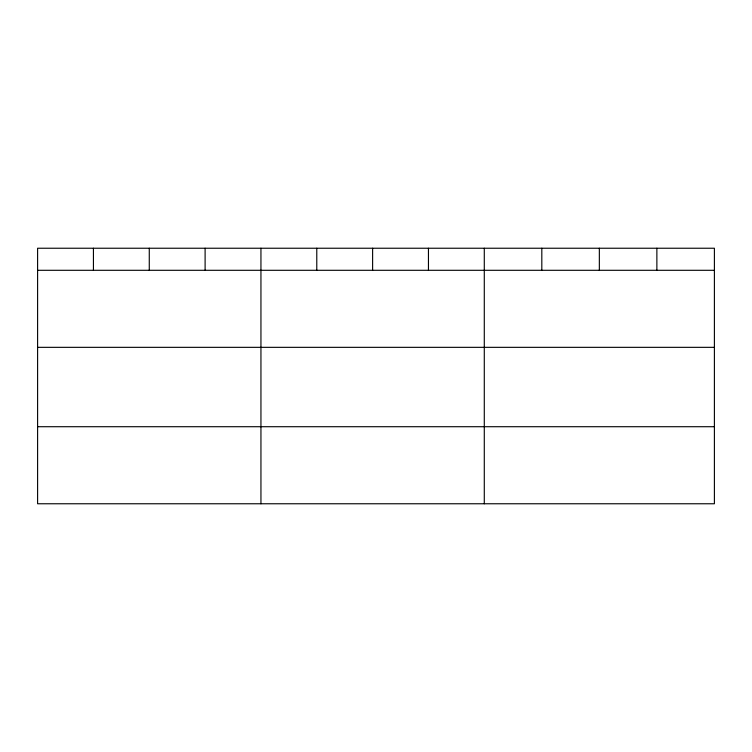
<?xml version="1.0" encoding="UTF-8"?>
<svg xmlns="http://www.w3.org/2000/svg" width="752" height="752" viewBox="0 0 752 752"><rect width="100%" height="100%" fill="white"/><g stroke="black" fill="none" stroke-linecap="round" stroke-linejoin="round"><path stroke-width="1.13" d="M714.4 270.297L714.4 503.765L37.6 503.765L37.6 248.235L714.4 248.235L714.4 270.297L37.6 270.297M37.6 347.339L714.4 347.339M37.6 426.713L714.4 426.713M656.872 248.235L656.872 270.297M599.344 248.235L599.344 270.297M541.816 248.235L541.816 270.297M484.288 248.235L484.288 503.765M428.452 248.235L428.452 270.297M372.616 248.235L372.616 270.297M316.78 248.235L316.78 270.297M260.944 248.235L260.944 503.765M205.108 248.235L205.108 270.297M149.272 248.235L149.272 270.297M93.436 248.235L93.436 270.297"/></g></svg>
